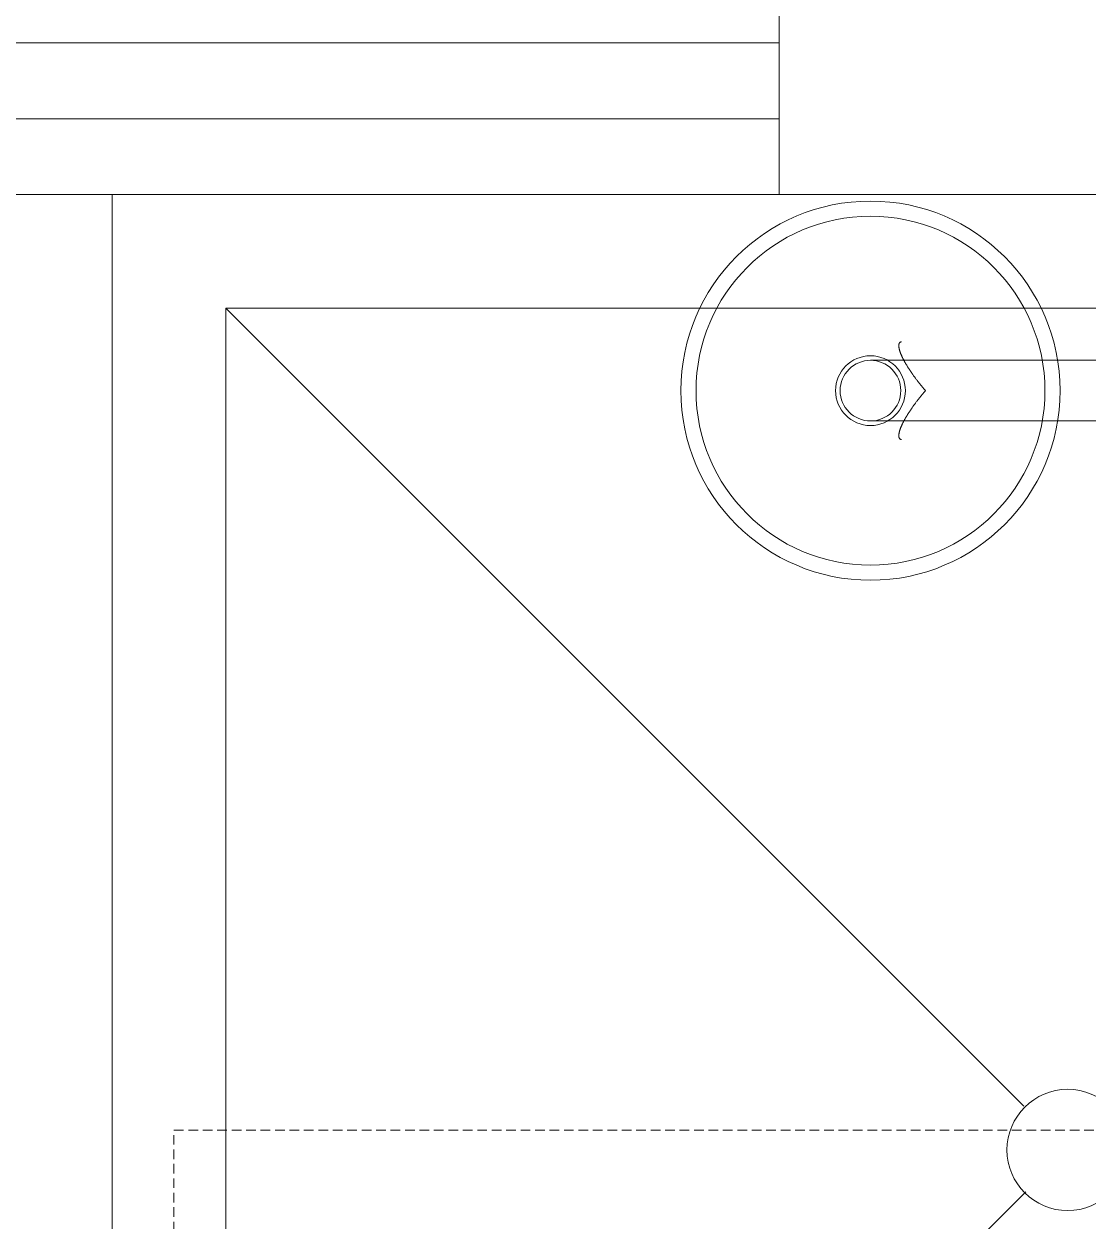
# Model space of a CAD drawing. Header units: millimetres. Extents: x -677815 to 476396, y -125373 to 39000.
# Drawn here: x 136072 to 136774, y 11323 to 12113 of the extents above; entities that cross this region are included whole.
import ezdxf

# ---------------------------------------------------------------- set-up
doc = ezdxf.new("R2010")
doc.units = ezdxf.units.MM
doc.linetypes.add('Xref building Toll$0$HIDDEN', pattern=[9.525, 6.35, -3.175])
for name, color, linetype, lineweight in [('AM_BOR', 4, 'Continuous', 25), ('Xref building Toll$0$C-PRKG', 70, 'Continuous', 9), ('Xref building Toll$0$P-SANR-FIXT', 6, 'Continuous', 9)]:
    doc.layers.add(name, color=color, linetype=linetype, lineweight=lineweight)

# ---------------------------------------------------------------- blocks, each defined once
blk = doc.blocks.new('Xref building Toll$0$_SBAMHE3-3200X1550 Parking 90_1 - MHE3 3_2 X 1_550-1677613-MASTER GROUND FLOOR')
at = {"layer": 'Xref building Toll$0$C-PRKG'}
for p, q in [((-50, 3200), (-50, 0)), ((-50, 0), (-50, 3200)), ((0, 0), (0, 3200)), ((50, 0), (50, 3200)), ((50, 3200), (50, 0)), ((-50, 0), (50, 0)), ((50, 0), (-50, 0)), ((-50, 0), (-50, 0)), ((0, 0), (1550, 0)), ((50, 0), (50, 0))]:
    blk.add_line(p, q, dxfattribs=at)
blk = doc.blocks.new('Xref building Toll$0$FP_293-MASTER GROUND FLOOR')
at = {"layer": 'Xref building Toll$0$P-SANR-FIXT'}
blk.add_line((62.36, 472.5), (40, 472.5), dxfattribs=at)
blk = doc.blocks.new('Xref building Toll$0$FP_292-MASTER GROUND FLOOR')
at = {"layer": 'Xref building Toll$0$P-SANR-FIXT'}
blk.add_line((60, 205), (60, 740), dxfattribs=at)
blk.add_blockref('Xref building Toll$0$FP_293-MASTER GROUND FLOOR', (0, 0), dxfattribs=at)
blk = doc.blocks.new('Xref building Toll$0$FP_295-MASTER GROUND FLOOR')
at = {"layer": 'Xref building Toll$0$P-SANR-FIXT'}
blk.add_line((17.64, 472.5), (40, 472.5), dxfattribs=at)
blk = doc.blocks.new('Xref building Toll$0$FP_294-MASTER GROUND FLOOR')
at = {"layer": 'Xref building Toll$0$P-SANR-FIXT'}
blk.add_line((20, 740), (20, 205), dxfattribs=at)
blk.add_blockref('Xref building Toll$0$FP_295-MASTER GROUND FLOOR', (0, 0), dxfattribs=at)
blk = doc.blocks.new('Xref building Toll$0$FP_297-MASTER GROUND FLOOR')
at = {"layer": 'Xref building Toll$0$P-SANR-FIXT'}
for p, q in [((62.87, 789.4), (62.62, 789.29)), ((63.13, 789.51), (62.87, 789.4)), ((63.37, 789.62), (63.13, 789.51)), ((63.62, 789.73), (63.37, 789.62)), ((63.86, 789.83), (63.62, 789.73)), ((64.1, 789.93), (63.86, 789.83)), ((64.33, 790.02), (64.1, 789.93)), ((64.57, 790.11), (64.33, 790.02)), ((64.8, 790.2), (64.57, 790.11)), ((65.02, 790.29), (64.8, 790.2)), ((65.25, 790.37), (65.02, 790.29)), ((65.47, 790.45), (65.25, 790.37)), ((65.69, 790.52), (65.47, 790.45)), ((65.9, 790.59), (65.69, 790.52)), ((66.11, 790.66), (65.9, 790.59)), ((66.32, 790.72), (66.11, 790.66)), ((66.52, 790.78), (66.32, 790.72)), ((66.72, 790.84), (66.52, 790.78)), ((66.92, 790.9), (66.72, 790.84)), ((67.12, 790.95), (66.92, 790.9)), ((67.31, 791), (67.12, 790.95)), ((67.5, 791.04), (67.31, 791)), ((67.68, 791.08), (67.5, 791.04)), ((67.86, 791.12), (67.68, 791.08)), ((68.04, 791.15), (67.86, 791.12)), ((68.21, 791.19), (68.04, 791.15)), ((68.38, 791.21), (68.21, 791.19)), ((68.55, 791.24), (68.38, 791.21)), ((68.71, 791.26), (68.55, 791.24)), ((68.87, 791.28), (68.71, 791.26)), ((69.03, 791.29), (68.87, 791.28)), ((69.18, 791.3), (69.03, 791.29)), ((69.33, 791.31), (69.18, 791.3)), ((69.48, 791.32), (69.33, 791.31)), ((69.62, 791.32), (69.48, 791.32)), ((69.76, 791.32), (69.62, 791.32)), ((69.89, 791.32), (69.76, 791.32)), ((70.02, 791.31), (69.89, 791.32)), ((70.15, 791.3), (70.02, 791.31)), ((70.27, 791.29), (70.15, 791.3)), ((70.39, 791.27), (70.27, 791.29)), ((70.51, 791.25), (70.39, 791.27)), ((70.62, 791.23), (70.51, 791.25)), ((70.73, 791.2), (70.62, 791.23)), ((70.83, 791.17), (70.73, 791.2)), ((70.93, 791.14), (70.83, 791.17)), ((71.03, 791.11), (70.93, 791.14)), ((71.12, 791.07), (71.03, 791.11)), ((71.21, 791.03), (71.12, 791.07)), ((71.29, 790.99), (71.21, 791.03)), ((71.38, 790.95), (71.29, 790.99)), ((71.45, 790.9), (71.38, 790.95)), ((71.53, 790.85), (71.45, 790.9)), ((71.6, 790.79), (71.53, 790.85)), ((71.66, 790.74), (71.6, 790.79)), ((71.72, 790.68), (71.66, 790.74)), ((71.78, 790.62), (71.72, 790.68)), ((71.83, 790.55), (71.78, 790.62)), ((71.88, 790.49), (71.83, 790.55)), ((71.93, 790.42), (71.88, 790.49)), ((71.97, 790.34), (71.93, 790.42)), ((72.01, 790.27), (71.97, 790.34)), ((72.04, 790.19), (72.01, 790.27)), ((72.07, 790.11), (72.04, 790.19)), ((72.1, 790.03), (72.07, 790.11)), ((72.12, 789.95), (72.1, 790.03)), ((72.14, 789.86), (72.12, 789.95)), ((72.15, 789.78), (72.14, 789.86)), ((72.16, 789.68), (72.15, 789.78)), ((72.17, 789.59), (72.16, 789.68)), ((49.87, 781.55), (49.53, 781.31)), ((50.21, 781.8), (49.87, 781.55)), ((50.55, 782.04), (50.21, 781.8)), ((50.89, 782.28), (50.55, 782.04)), ((51.23, 782.52), (50.89, 782.28)), ((51.56, 782.75), (51.23, 782.52)), ((51.9, 782.98), (51.56, 782.75)), ((52.23, 783.21), (51.9, 782.98)), ((52.56, 783.44), (52.23, 783.21)), ((52.89, 783.66), (52.56, 783.44)), ((53.22, 783.88), (52.89, 783.66)), ((53.54, 784.1), (53.22, 783.88)), ((53.87, 784.31), (53.54, 784.1)), ((54.19, 784.52), (53.87, 784.31)), ((54.51, 784.73), (54.19, 784.52)), ((54.83, 784.94), (54.51, 784.73)), ((55.15, 785.14), (54.83, 784.94)), ((55.46, 785.34), (55.15, 785.14)), ((55.77, 785.53), (55.46, 785.34)), ((56.09, 785.73), (55.77, 785.53)), ((56.39, 785.92), (56.09, 785.73)), ((56.7, 786.1), (56.39, 785.92)), ((57.01, 786.29), (56.7, 786.1)), ((57.31, 786.47), (57.01, 786.29)), ((57.61, 786.65), (57.31, 786.47)), ((57.91, 786.82), (57.61, 786.65)), ((58.21, 786.99), (57.91, 786.82)), ((58.5, 787.16), (58.21, 786.99)), ((58.79, 787.32), (58.5, 787.16)), ((59.08, 787.49), (58.79, 787.32)), ((59.37, 787.64), (59.08, 787.49)), ((59.66, 787.8), (59.37, 787.64)), ((59.94, 787.95), (59.66, 787.8)), ((60.22, 788.1), (59.94, 787.95)), ((60.5, 788.25), (60.22, 788.1)), ((60.77, 788.39), (60.5, 788.25)), ((61.04, 788.53), (60.77, 788.39)), ((61.31, 788.66), (61.04, 788.53)), ((61.58, 788.79), (61.31, 788.66)), ((61.84, 788.92), (61.58, 788.79)), ((62.11, 789.05), (61.84, 788.92)), ((62.36, 789.17), (62.11, 789.05)), ((62.62, 789.29), (62.36, 789.17)), ((40.36, 774.05), (40, 773.74)), ((40.72, 774.36), (40.36, 774.05)), ((41.07, 774.66), (40.72, 774.36)), ((41.43, 774.96), (41.07, 774.66)), ((41.79, 775.26), (41.43, 774.96)), ((42.15, 775.56), (41.79, 775.26)), ((42.51, 775.85), (42.15, 775.56)), ((42.86, 776.14), (42.51, 775.85)), ((43.22, 776.44), (42.86, 776.14)), ((43.58, 776.73), (43.22, 776.44)), ((43.93, 777.01), (43.58, 776.73)), ((44.29, 777.3), (43.93, 777.01)), ((44.64, 777.58), (44.29, 777.3)), ((45, 777.86), (44.64, 777.58)), ((45.35, 778.14), (45, 777.86)), ((45.7, 778.42), (45.35, 778.14)), ((46.06, 778.69), (45.7, 778.42)), ((46.41, 778.96), (46.06, 778.69)), ((46.76, 779.23), (46.41, 778.96)), ((47.11, 779.5), (46.76, 779.23)), ((47.46, 779.77), (47.11, 779.5)), ((47.81, 780.03), (47.46, 779.77)), ((48.15, 780.29), (47.81, 780.03)), ((48.5, 780.55), (48.15, 780.29)), ((48.84, 780.8), (48.5, 780.55)), ((49.19, 781.06), (48.84, 780.8)), ((49.53, 781.31), (49.19, 781.06))]:
    blk.add_line(p, q, dxfattribs=at)
blk = doc.blocks.new('Xref building Toll$0$FP_296-MASTER GROUND FLOOR')
at = {"layer": 'Xref building Toll$0$P-SANR-FIXT', "flags": 128}
blk.add_lwpolyline([(60, 740), (60, 798.9), (60, 810)], dxfattribs=at)
at = {"layer": 'Xref building Toll$0$P-SANR-FIXT'}
blk.add_blockref('Xref building Toll$0$FP_297-MASTER GROUND FLOOR', (0, 0), dxfattribs=at)
blk = doc.blocks.new('Xref building Toll$0$FP_299-MASTER GROUND FLOOR')
at = {"layer": 'Xref building Toll$0$P-SANR-FIXT'}
for p, q in [((7.83, 789.59), (7.84, 789.68)), ((7.84, 789.68), (7.85, 789.78)), ((7.85, 789.78), (7.86, 789.86)), ((7.86, 789.86), (7.88, 789.95)), ((7.88, 789.95), (7.9, 790.03)), ((7.9, 790.03), (7.93, 790.11)), ((7.93, 790.11), (7.96, 790.19)), ((7.96, 790.19), (7.99, 790.27)), ((7.99, 790.27), (8.03, 790.34)), ((8.03, 790.34), (8.07, 790.42)), ((8.07, 790.42), (8.12, 790.49)), ((8.12, 790.49), (8.17, 790.55)), ((8.17, 790.55), (8.22, 790.62)), ((8.22, 790.62), (8.28, 790.68)), ((8.28, 790.68), (8.34, 790.74)), ((8.34, 790.74), (8.4, 790.79)), ((8.4, 790.79), (8.47, 790.85)), ((8.47, 790.85), (8.55, 790.9)), ((8.55, 790.9), (8.62, 790.95)), ((8.62, 790.95), (8.71, 790.99)), ((8.71, 790.99), (8.79, 791.03)), ((8.79, 791.03), (8.88, 791.07)), ((8.88, 791.07), (8.97, 791.11)), ((8.97, 791.11), (9.07, 791.14)), ((9.07, 791.14), (9.17, 791.17)), ((9.17, 791.17), (9.27, 791.2)), ((9.27, 791.2), (9.38, 791.23)), ((9.38, 791.23), (9.49, 791.25)), ((9.49, 791.25), (9.61, 791.27)), ((9.61, 791.27), (9.73, 791.29)), ((9.73, 791.29), (9.85, 791.3)), ((9.85, 791.3), (9.98, 791.31)), ((9.98, 791.31), (10.11, 791.32)), ((10.11, 791.32), (10.24, 791.32)), ((10.24, 791.32), (10.38, 791.32)), ((10.38, 791.32), (10.52, 791.32)), ((10.52, 791.32), (10.67, 791.31)), ((10.67, 791.31), (10.82, 791.3)), ((10.82, 791.3), (10.97, 791.29)), ((10.97, 791.29), (11.13, 791.28)), ((11.13, 791.28), (11.29, 791.26)), ((11.29, 791.26), (11.45, 791.24)), ((11.45, 791.24), (11.62, 791.21)), ((11.62, 791.21), (11.79, 791.19)), ((11.79, 791.19), (11.96, 791.15)), ((11.96, 791.15), (12.14, 791.12)), ((12.14, 791.12), (12.32, 791.08)), ((12.32, 791.08), (12.5, 791.04)), ((12.5, 791.04), (12.69, 791)), ((12.69, 791), (12.88, 790.95)), ((12.88, 790.95), (13.08, 790.9)), ((13.08, 790.9), (13.28, 790.84)), ((13.28, 790.84), (13.48, 790.78)), ((13.48, 790.78), (13.68, 790.72)), ((13.68, 790.72), (13.89, 790.66)), ((13.89, 790.66), (14.1, 790.59)), ((14.1, 790.59), (14.31, 790.52)), ((14.31, 790.52), (14.53, 790.45)), ((14.53, 790.45), (14.75, 790.37)), ((14.75, 790.37), (14.98, 790.29)), ((14.98, 790.29), (15.2, 790.2)), ((15.2, 790.2), (15.43, 790.11)), ((15.43, 790.11), (15.67, 790.02)), ((15.67, 790.02), (15.9, 789.93)), ((15.9, 789.93), (16.14, 789.83)), ((16.14, 789.83), (16.38, 789.73)), ((16.38, 789.73), (16.63, 789.62)), ((16.63, 789.62), (16.87, 789.51)), ((16.87, 789.51), (17.13, 789.4)), ((17.13, 789.4), (17.38, 789.29)), ((17.38, 789.29), (17.64, 789.17)), ((17.64, 789.17), (17.89, 789.05)), ((17.89, 789.05), (18.16, 788.92)), ((18.16, 788.92), (18.42, 788.79)), ((18.42, 788.79), (18.69, 788.66)), ((18.69, 788.66), (18.96, 788.53)), ((18.96, 788.53), (19.23, 788.39)), ((19.23, 788.39), (19.5, 788.25)), ((19.5, 788.25), (19.78, 788.1)), ((19.78, 788.1), (20.06, 787.95)), ((20.06, 787.95), (20.34, 787.8)), ((20.34, 787.8), (20.63, 787.64)), ((20.63, 787.64), (20.92, 787.49)), ((20.92, 787.49), (21.21, 787.32)), ((21.21, 787.32), (21.5, 787.16)), ((21.5, 787.16), (21.79, 786.99)), ((21.79, 786.99), (22.09, 786.82)), ((22.09, 786.82), (22.39, 786.65)), ((22.39, 786.65), (22.69, 786.47)), ((22.69, 786.47), (22.99, 786.29)), ((22.99, 786.29), (23.3, 786.1)), ((23.3, 786.1), (23.61, 785.92)), ((23.61, 785.92), (23.91, 785.73)), ((23.91, 785.73), (24.23, 785.53)), ((24.23, 785.53), (24.54, 785.34)), ((24.54, 785.34), (24.85, 785.14)), ((24.85, 785.14), (25.17, 784.94)), ((25.17, 784.94), (25.49, 784.73)), ((25.49, 784.73), (25.81, 784.52)), ((25.81, 784.52), (26.13, 784.31)), ((26.13, 784.31), (26.46, 784.1)), ((26.46, 784.1), (26.78, 783.88)), ((26.78, 783.88), (27.11, 783.66)), ((27.11, 783.66), (27.44, 783.44)), ((27.44, 783.44), (27.77, 783.21)), ((27.77, 783.21), (28.1, 782.98)), ((28.1, 782.98), (28.44, 782.75)), ((28.44, 782.75), (28.77, 782.52)), ((28.77, 782.52), (29.11, 782.28)), ((29.11, 782.28), (29.45, 782.04)), ((29.45, 782.04), (29.79, 781.8)), ((29.79, 781.8), (30.13, 781.55)), ((30.13, 781.55), (30.47, 781.31)), ((30.47, 781.31), (30.81, 781.06)), ((30.81, 781.06), (31.16, 780.8)), ((31.16, 780.8), (31.5, 780.55)), ((31.5, 780.55), (31.85, 780.29)), ((31.85, 780.29), (32.19, 780.03)), ((32.19, 780.03), (32.54, 779.77)), ((32.54, 779.77), (32.89, 779.5)), ((32.89, 779.5), (33.24, 779.23)), ((33.24, 779.23), (33.59, 778.96)), ((33.59, 778.96), (33.94, 778.69)), ((33.94, 778.69), (34.3, 778.42)), ((34.3, 778.42), (34.65, 778.14)), ((34.65, 778.14), (35, 777.86)), ((35, 777.86), (35.36, 777.58)), ((35.36, 777.58), (35.71, 777.3)), ((35.71, 777.3), (36.07, 777.01)), ((36.07, 777.01), (36.42, 776.73)), ((36.42, 776.73), (36.78, 776.44)), ((36.78, 776.44), (37.14, 776.14)), ((37.14, 776.14), (37.49, 775.85)), ((37.49, 775.85), (37.85, 775.56)), ((37.85, 775.56), (38.21, 775.26)), ((38.21, 775.26), (38.57, 774.96)), ((38.57, 774.96), (38.93, 774.66)), ((38.93, 774.66), (39.28, 774.36)), ((39.28, 774.36), (39.64, 774.05)), ((39.64, 774.05), (40, 773.74))]:
    blk.add_line(p, q, dxfattribs=at)
blk = doc.blocks.new('Xref building Toll$0$FP_298-MASTER GROUND FLOOR')
at = {"layer": 'Xref building Toll$0$P-SANR-FIXT', "flags": 128}
blk.add_lwpolyline([(20, 810), (20, 777.82), (20, 740)], dxfattribs=at)
at = {"layer": 'Xref building Toll$0$P-SANR-FIXT'}
blk.add_blockref('Xref building Toll$0$FP_299-MASTER GROUND FLOOR', (0, 0), dxfattribs=at)
blk = doc.blocks.new('Xref building Toll$0$Safety_Shower_amp_Eye_Wash_6042 - Existing-1629958-MASTER GROUND FLOOR')
at = {"layer": 'Xref building Toll$0$P-SANR-FIXT'}
h = blk.add_hatch(dxfattribs=at)
h.set_pattern_fill('FP_311', color=256, style=0, pattern_type=2)
h.set_pattern_definition([(180, (0, 0), (-5e-14, -406), [])])
edge = h.paths.add_edge_path(flags=0)
edge.add_arc((40, 810), 23, 90, 270)
edge.add_arc((40, 810), 23, 270, 450)
for radius, start, end in [(125, 90, 270), (125, 90, 270), (125, 270, 90), (125, 270, 90), (115, 90, 270), (115, 90, 270), (115, 270, 90), (115, 270, 90), (23, 90, 270), (23, 90, 270), (20, 90, 270), (20, 90, 270), (20, 90, 270), (23, 270, 90), (23, 270, 90), (20, 270, 90), (20, 270, 90), (20, 270, 90)]:
    blk.add_arc((40, 810), radius, start, end, dxfattribs=at)
for name in ['Xref building Toll$0$FP_298-MASTER GROUND FLOOR', 'Xref building Toll$0$FP_296-MASTER GROUND FLOOR', 'Xref building Toll$0$FP_294-MASTER GROUND FLOOR', 'Xref building Toll$0$FP_292-MASTER GROUND FLOOR']:
    blk.add_blockref(name, (0, 0), dxfattribs=at)
blk = doc.blocks.new('Xref building Toll$0$Shower Stall-2D - Shower Stall-2D-1628917-MASTER GROUND FLOOR')
at = {"layer": 'Xref building Toll$0$P-SANR-FIXT'}
for p, q in [((0, 0), (0, 1260)), ((0, 1260), (1260, 1260)), ((75, 1185), (601.05, 658.95)), ((75, 75), (75, 1185)), ((75, 1185), (1185, 1185)), ((602.38, 602.38), (75, 75))]:
    blk.add_line(p, q, dxfattribs=at)
for start, end in [(360, 180), (180, 360)]:
    blk.add_arc((630, 630), 40, start, end, dxfattribs=at)
blk = doc.blocks.new('Xref building Toll$0$ada_hand_sink_737 - 480 x 430mm-2215019-MASTER GROUND FLOOR')
at = {"layer": 'Xref building Toll$0$P-SANR-FIXT', "linetype": 'Xref building Toll$0$HIDDEN'}
for p, q in [((-88.7, 1269.2), (673.3, 1269.2)), ((673.3, 1269.2), (673.3, 50))]:
    blk.add_line(p, q, dxfattribs=at)
blk = doc.blocks.new('Xref building Toll$0$building block 28092016')
at = {"layer": 'Xref building Toll$0$C-PRKG', "rotation": 90}
blk.add_blockref('Xref building Toll$0$_SBAMHE3-3200X1550 Parking 90_1 - MHE3 3_2 X 1_550-1677613-MASTER GROUND FLOOR', (859119.64, -659449.46), dxfattribs=at)
at = {"layer": 'Xref building Toll$0$P-SANR-FIXT', "rotation": 90}
for name, p in [('Xref building Toll$0$Safety_Shower_amp_Eye_Wash_6042 - Existing-1629958-MASTER GROUND FLOOR', (859989.92, -659668.77)), ('Xref building Toll$0$ada_hand_sink_737 - 480 x 430mm-2215019-MASTER GROUND FLOOR', (859989.92, -660789.72))]:
    blk.add_blockref(name, p, dxfattribs=at)
at = {"layer": 'Xref building Toll$0$P-SANR-FIXT'}
blk.add_blockref('Xref building Toll$0$Shower Stall-2D - Shower Stall-2D-1628917-MASTER GROUND FLOOR', (858679.92, -660759.46), dxfattribs=at)
blk = doc.blocks.new('Xref building Toll')
blk.add_blockref('Xref building Toll$0$building block 28092016', (-722549.64, 671499.46))

msp = doc.modelspace()

# ---------------------------------------------------------------- block references
at = {"layer": 'AM_BOR'}
msp.add_blockref('Xref building Toll', (0, 0), dxfattribs=at)

doc.saveas('drawing.dxf')
